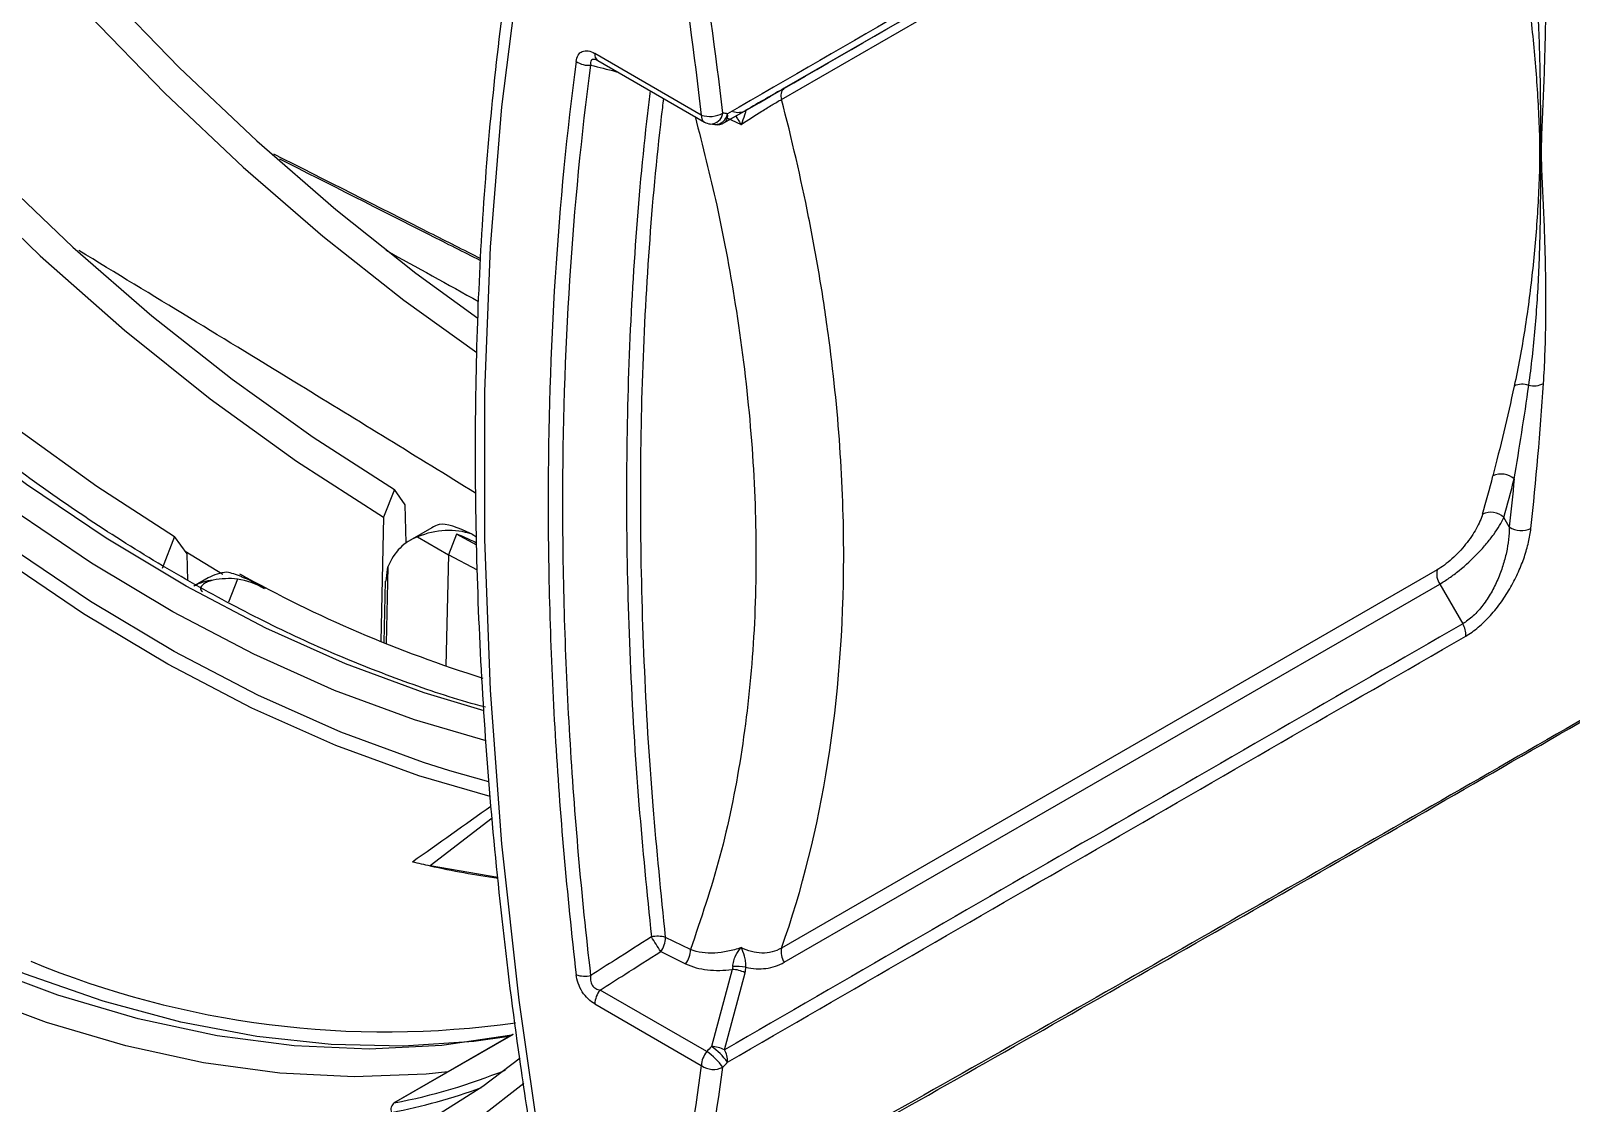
# Model space of a CAD drawing. Extents: x 9.3 to 87.2, y 0.6 to 68.8.
# Drawn here: x 59.204 to 62.226, y 48.139 to 50.244 of the extents above; entities that cross this region are included whole.
import ezdxf

# ---------------------------------------------------------------- set-up
doc = ezdxf.new("R2010")
doc.units = 0
doc.header["$MEASUREMENT"] = 0
doc.layers.add('OBJECT', color=7, linetype='CONTINUOUS')

msp = doc.modelspace()

# ---------------------------------------------------------------- linework, layer by layer
at = {"layer": 'OBJECT'}
for p, q in [((61.9679, 50.8733), (60.6818, 50.1309)), ((60.6766, 50.109), (61.9627, 50.8515)), ((60.5193, 50.0782), (60.3101, 50.199)), ((60.3164, 50.1852), (60.5255, 50.0645)), ((60.6052, 50.0867), (60.5647, 50.0633)), ((60.5682, 50.0735), (60.5973, 50.0595)), ((60.5368, 50.0607), (60.5459, 50.0595)), ((59.9171, 49.3434), (59.8959, 49.2887)), ((59.9383, 49.3132), (59.9171, 49.3434)), ((59.8959, 49.2887), (59.8904, 49.0452)), ((59.94, 49.2385), (59.9383, 49.3132)), ((62.1044, 49.2697), (62.0935, 49.2886)), ((59.9904, 49.2681), (59.9473, 49.2432)), ((59.4861, 49.2513), (59.4618, 49.1885)), ((59.5105, 49.2167), (59.4861, 49.2513)), ((59.9626, 49.2502), (60.0231, 49.2152)), ((60.0389, 49.2557), (60.0231, 49.2152)), ((60.0786, 49.2343), (60.0389, 49.2557)), ((60.0696, 49.2553), (60.0781, 49.2504)), ((59.5803, 49.1766), (59.5069, 49.2218)), ((59.5117, 49.165), (59.5105, 49.2167)), ((60.0231, 49.2152), (60.0183, 48.9969)), ((60.0801, 49.1847), (60.0231, 49.2152)), ((59.5521, 49.1699), (59.5237, 49.1535)), ((59.6093, 49.1673), (59.5917, 49.122)), ((59.9008, 49.1633), (59.9044, 49.1913)), ((59.9044, 49.1913), (59.9011, 49.0409)), ((61.9627, 49.1856), (60.6766, 48.4432)), ((59.8993, 49.1631), (59.8966, 49.0427)), ((60.6818, 48.4153), (61.9679, 49.1577)), ((61.9679, 49.1577), (62.0129, 49.0797)), ((60.1023, 48.7697), (60.0261, 48.7911)), ((60.1089, 48.6985), (59.9871, 48.6047)), ((60.12, 48.582), (59.9871, 48.6047)), ((60.4979, 48.4403), (60.4491, 48.4641)), ((60.4396, 48.4363), (60.4885, 48.4125)), ((60.5796, 48.4014), (60.5391, 48.2501)), ((60.5647, 48.2437), (60.6052, 48.3949)), ((60.5299, 48.24), (60.3208, 48.3608)), ((60.3101, 48.3335), (60.5193, 48.2127)), ((60.1486, 48.2734), (59.9154, 48.1388)), ((60.1501, 48.2739), (59.917, 48.1393))]:
    msp.add_line(p, q, dxfattribs=at)
at = {"layer": 'OBJECT', "flags": 128}
for points in [[(58.0249, 52.6203), (58.0921, 52.414), (58.1684, 52.2077), (58.2534, 52.0023), (58.3469, 51.7985), (58.4484, 51.5973), (58.5576, 51.3994), (58.6739, 51.2056), (58.797, 51.0168), (58.9263, 50.8335), (59.0613, 50.6567), (59.2015, 50.487), (59.3462, 50.3251), (59.495, 50.1717), (59.6472, 50.0273), (59.8022, 49.8926), (59.9594, 49.7681), (60.0811, 49.6797)], [(57.9774, 52.5864), (58.0462, 52.3783), (58.1241, 52.1704), (58.2108, 51.9634), (58.3058, 51.7582), (58.4089, 51.5556), (58.5195, 51.3563), (58.6374, 51.1613), (58.7619, 50.9712), (58.8927, 50.7869), (59.0292, 50.609), (59.1707, 50.4383), (59.3169, 50.2754), (59.4671, 50.1211), (59.6206, 49.9758), (59.777, 49.8402), (59.9355, 49.7149), (60.0786, 49.6119)], [(57.6643, 52.4121), (57.7315, 52.2058), (57.8078, 51.9995), (57.8928, 51.7941), (57.9863, 51.5904), (58.0878, 51.3891), (58.1969, 51.1912), (58.3133, 50.9975), (58.4364, 50.8086), (58.5657, 50.6254), (58.7007, 50.4485), (58.8408, 50.2788), (58.9856, 50.1169), (59.1344, 49.9635), (59.2866, 49.8191), (59.4416, 49.6844), (59.5988, 49.5599), (59.7575, 49.446), (59.9171, 49.3434)], [(58.3247, 50.8782), (58.4597, 50.679), (58.6014, 50.4867), (58.7492, 50.302), (58.9024, 50.1258), (59.0603, 49.959), (59.2223, 49.8021), (59.3876, 49.6561), (59.5555, 49.5214), (59.7251, 49.3988), (59.8959, 49.2887)], [(60.2064, 48.0302), (60.1618, 48.3413), (60.1282, 48.648), (60.1058, 48.9496), (60.0946, 49.2457), (60.0946, 49.5356), (60.1058, 49.8188), (60.1282, 50.0946), (60.1618, 50.3625), (60.2064, 50.622)], [(60.0934, 48.9088), (59.9755, 48.9441), (59.8211, 49.0013), (59.6652, 49.0711), (59.5085, 49.1533), (59.3517, 49.2475), (59.1955, 49.3532), (59.0404, 49.4701), (58.8873, 49.5976), (58.7367, 49.7352), (58.5893, 49.8823), (58.4458, 50.0382), (58.3067, 50.2022), (58.1727, 50.3738), (58.0444, 50.552)], [(60.097, 48.8502), (59.9567, 48.8913), (59.7999, 48.9491), (59.6416, 49.0198), (59.4825, 49.1031), (59.3232, 49.1986), (59.1644, 49.306), (59.0069, 49.4247), (58.8514, 49.5542), (58.6984, 49.694), (58.5488, 49.8435), (58.403, 50.002), (58.2619, 50.1688), (58.1259, 50.3431), (57.9957, 50.5243)], [(60.105, 48.7406), (59.965, 48.7814), (59.8022, 48.841), (59.6378, 48.9141), (59.4725, 49.0004), (59.307, 49.0995), (59.1421, 49.2109), (58.9786, 49.3342), (58.817, 49.4688), (58.6581, 49.6141), (58.5027, 49.7695), (58.3514, 49.9343), (58.2049, 50.1077), (58.0638, 50.2891), (57.9288, 50.4775)], [(60.0261, 48.7911), (59.974, 48.8075), (59.8124, 48.8668), (59.6492, 48.9395), (59.4851, 49.0252), (59.3208, 49.1236), (59.1572, 49.2343), (58.9948, 49.3566), (58.8344, 49.4902), (58.6767, 49.6344), (58.5225, 49.7886), (58.3723, 49.9521), (58.2268, 50.1242), (58.0867, 50.3041), (57.9526, 50.4911)], [(59.1812, 49.4596), (59.3332, 49.35), (59.4861, 49.2513)], [(60.1421, 48.2696), (60.0727, 48.2598), (59.9353, 48.2504), (59.7933, 48.2537), (59.6474, 48.2696), (59.4981, 48.2981), (59.346, 48.3391), (59.1916, 48.3924), (59.0357, 48.4578), (58.8787, 48.535), (58.7212, 48.6238), (58.604, 48.6973)], [(60.1473, 48.2725), (60.0101, 48.252), (59.8676, 48.245), (59.7205, 48.2514), (59.5693, 48.2713), (59.4147, 48.3045), (59.2572, 48.351), (59.0976, 48.4105), (58.9365, 48.4828)], [(60.0219, 48.2002), (59.9794, 48.1959), (59.8382, 48.1903), (59.6925, 48.1977), (59.5429, 48.2181), (59.3901, 48.2513), (59.2345, 48.2973), (59.0769, 48.3559), (58.9178, 48.4268)], [(60.1638, 48.227), (60.0909, 48.1713), (59.9821, 48.1029), (59.8663, 48.0467), (59.7441, 48.0028), (59.616, 47.9713), (59.4824, 47.9525), (59.3439, 47.9463), (59.201, 47.9528), (59.0543, 47.9719), (58.9043, 48.0037), (58.7517, 48.0479), (58.5969, 48.1045), (58.4407, 48.1731), (58.2837, 48.2535)], [(60.1709, 48.1775), (60.0853, 48.1108), (59.9748, 48.041), (59.8573, 47.9834), (59.7332, 47.9384), (59.603, 47.9062), (59.4673, 47.8867), (59.3265, 47.8802), (59.1812, 47.8867), (59.0321, 47.906), (58.8795, 47.9382), (58.7243, 47.9831), (58.5669, 48.0406), (58.4081, 48.1104), (58.2483, 48.1922)], [(59.917, 48.1393), (59.9159, 48.139), (59.9154, 48.1388)]]:
    msp.add_lwpolyline(points, dxfattribs=at)
at = {"layer": 'OBJECT'}
for centre, radius, start, end in [((60.3241, 50.197), 0.0141, 172.0726, 236.6148), ((60.2981, 50.2186), 0.0427, 235.2778, 276.0068), ((60.6944, 50.1163), 0.0193, 131.0659, 202.2912), ((60.5333, 50.0763), 0.0141, 172.0726, 236.6148), ((60.5362, 50.1287), 0.0532, 251.4776, 298.374), ((60.5364, 50.0862), 0.0256, 270.8863, 350.091), ((60.5455, 50.0851), 0.0255, 270.8989, 350.0529), ((60.5543, 50.0766), 0.0169, 308.0611, 13.8006), ((60.5917, 50.1135), 0.03, 248.9456, 299.9979), ((60.5405, 50.0905), 0.03, 240.0027, 262.7593), ((60.5497, 50.0893), 0.03, 262.7715, 299.9863), ((62.13, 49.5104), 0.0394, 71.3065, 113.9306), ((62.152, 49.5893), 0.0426, 257.1961, 297.1142), ((60.1147, 49.8605), 2.0181, 343.7227, 345.9295), ((62.0889, 49.3352), 0.0385, 49.0783, 115.56), ((60.1393, 49.8592), 2.0358, 343.7222, 345.9296), ((62.068, 49.2608), 0.0377, 47.4078, 115.3282), ((62.1279, 49.3045), 0.042, 235.884, 296.4737), ((60.8522, 51.4083), 2.5514, 240.9515, 252.6293), ((61.9984, 49.1778), 0.0365, 167.7151, 213.3525), ((61.9787, 49.0584), 0.0403, 355.7749, 31.9018), ((60.4227, 50.6035), 2.0457, 256.7093, 257.7053), ((60.3978, 50.4846), 1.9243, 257.6763, 261.7121), ((60.4333, 48.4145), 0.052, 72.3063, 103.1799), ((59.8249, 48.0688), 0.7162, 30.8716, 33.6035), ((60.401, 48.4649), 0.0481, 323.4062, 358.9695), ((60.7123, 48.4354), 0.0365, 167.7151, 213.3525), ((59.8997, 50.0954), 1.8166, 247.4769, 278.0774), ((60.4499, 48.4412), 0.0481, 323.4097, 358.9671), ((60.2905, 48.4392), 0.0511, 250.8786, 283.6479), ((60.5772, 48.3376), 0.0638, 63.9602, 87.851), ((60.5901, 48.325), 0.0823, 78.3709, 96.4132), ((60.3561, 48.3314), 0.046, 140.2276, 177.361), ((60.1512, 48.2689), 0.00515, 101.3367, 119.8783), ((60.5653, 48.2106), 0.046, 140.2276, 177.361), ((60.4537, 48.13), 0.1339, 36.3337, 55.2834), ((60.5367, 48.1864), 0.0638, 63.9605, 87.8514), ((60.463, 48.1402), 0.1337, 36.3454, 55.3136), ((60.5305, 48.2224), 0.0403, 355.809, 31.9489), ((60.5433, 48.2463), 0.0412, 234.5115, 296.3201), ((59.9258, 48.1268), 0.0154, 125.1559, 202.9324)]:
    msp.add_arc(centre, radius, start, end, dxfattribs=at)
for centre, major_axis, ratio, start_param, end_param in [((553.1131, -178.8614), (812.5153, -422.9511), 0.033748, 4.077768, 4.078049), ((59.9928, 48.9808), (0.0616, 0.2789), 0.697888, 6.203652, 6.737814), ((60.1187, 49.0535), (-0.1298, 0.2137), 0.562077, 6.157256, 6.270761), ((60.195, 49.0975), (0.2006, -0.172), 0.218443, 2.417157, 2.951319), ((60.069, 49.0248), (-0.1199, 0.2194), 0.59229, 6.183476, 6.734294), ((59.6802, 48.9551), (-0.1295, 0.2139), 0.563005, 6.006412, 6.271469), ((59.5608, 48.8862), (0.0616, 0.2789), 0.697888, 0.066611, 0.303076), ((59.765, 49.0041), (0.2006, -0.172), 0.218443, 2.563301, 2.799767), ((59.6456, 48.9352), (-0.1202, 0.2192), 0.591408, 6.031055, 6.296113), ((45.1044, 42.7723), (31.7194, 20.5736), 0.092381, 5.138737, 5.144235), ((58.7205, 51.4851), (-1.4493, 3.2665), 0.569246, 3.011808, 3.12298), ((58.7093, 51.4801), (-1.4568, 3.2795), 0.569298, 3.011564, 3.100557)]:
    msp.add_ellipse(centre, major_axis=major_axis, ratio=ratio, start_param=start_param, end_param=end_param, dxfattribs=at)
for points in [[(60.5647, 50.0633), (61.0474, 50.342), (61.5299, 50.6205), (62.0129, 50.8994)], [(62.0189, 50.9167), (61.5359, 50.6379), (61.0534, 50.3593), (60.5707, 50.0807)], [(60.4703, 50.4375), (60.4891, 50.3168), (60.5054, 50.197), (60.5193, 50.0782)], [(60.5615, 50.0819), (60.5476, 50.2011), (60.5312, 50.3213), (60.5123, 50.4424)], [(60.5707, 50.0807), (60.5676, 50.0811), (60.5646, 50.0815), (60.5615, 50.0819)], [(60.5796, 50.0853), (60.5804, 50.0855), (60.5808, 50.0856), (60.5809, 50.0856)], [(60.6067, 50.0876), (60.6066, 50.0875), (60.6061, 50.0872), (60.6052, 50.0867)], [(62.114, 49.5464), (62.1007, 49.4851), (62.0863, 49.426), (62.0723, 49.3699)], [(62.114, 49.3643), (62.1241, 49.4238), (62.1338, 49.4851), (62.1426, 49.5477)], [(62.1467, 49.2669), (62.1569, 49.3604), (62.1652, 49.4553), (62.1715, 49.5514)], [(62.114, 49.3643), (62.1111, 49.3326), (62.1078, 49.3011), (62.1044, 49.2697)], [(59.6618, 49.1487), (59.6454, 49.1587), (59.6279, 49.1649), (59.6093, 49.1673)], [(59.6134, 49.1779), (59.6297, 49.1682), (59.6458, 49.1585), (59.6618, 49.1487)], [(59.6175, 49.1721), (59.6311, 49.1668), (59.6466, 49.1594), (59.664, 49.1499)], [(62.0129, 49.0797), (61.5299, 48.8015), (61.0474, 48.5224), (60.5647, 48.2437)], [(60.5707, 48.2194), (61.0534, 48.4981), (61.5359, 48.7773), (62.0189, 49.0554)], [(60.5809, 48.4068), (60.5808, 48.4049), (60.5804, 48.4031), (60.5796, 48.4014)], [(60.6052, 48.3949), (60.6061, 48.3983), (60.6066, 48.4019), (60.6067, 48.4056)], [(60.5391, 48.2501), (60.536, 48.2468), (60.533, 48.2434), (60.5299, 48.24)], [(60.5193, 48.2127), (60.5054, 48.1096), (60.489, 48.0084), (60.4701, 47.9091)], [(60.5121, 47.9046), (60.5311, 48.0042), (60.5475, 48.1058), (60.5615, 48.2093)], [(60.5615, 48.2093), (60.5646, 48.2127), (60.5676, 48.2161), (60.5707, 48.2194)]]:
    msp.add_open_spline(points, degree=3, dxfattribs=at)
for points, knots in [([(60.19, 50.658), (60.1824, 50.6178), (60.1603, 50.5012), (60.1303, 50.3031), (60.1032, 50.0619), (60.0849, 49.8146), (60.0755, 49.5617), (60.0749, 49.3035), (60.0832, 49.0405), (60.1003, 48.773), (60.1264, 48.5015), (60.1566, 48.2586), (60.1803, 48.1056), (60.1896, 48.0452)], [0, 0, 0, 0, 0.0517747, 0.1500101, 0.2482565, 0.3465125, 0.4447733, 0.5430351, 0.6412947, 0.7395502, 0.8378003, 0.9360439, 1, 1, 1, 1]), ([(60.0961, 48.9159), (60.0925, 48.9168), (60.0428, 48.9298), (59.9455, 48.962), (59.8037, 49.0172), (59.6605, 49.0836), (59.5166, 49.1603), (59.3725, 49.2473), (59.2288, 49.344), (59.0859, 49.4503), (58.9445, 49.5657), (58.805, 49.6899), (58.6679, 49.8223), (58.5338, 49.9624), (58.4032, 50.1098), (58.2767, 50.2641), (58.1624, 50.4132), (58.0925, 50.513), (58.0615, 50.5572)], [0, 0, 0, 0, 0.005309, 0.07254, 0.139754, 0.206945, 0.274127, 0.341307, 0.408491, 0.475683, 0.542885, 0.610099, 0.677325, 0.744561, 0.811808, 0.879063, 0.946327, 1, 1, 1, 1]), ([(62.1715, 49.5514), (62.1739, 49.5893), (62.1753, 49.627), (62.1765, 49.7023), (62.1763, 49.7398), (62.1749, 49.815), (62.1736, 49.8526), (62.1711, 49.9093), (62.1702, 49.9282), (62.1685, 49.9663), (62.1676, 49.9854), (62.1676, 50.0248), (62.1685, 50.0451), (62.1702, 50.0859), (62.1711, 50.1064), (62.1736, 50.1681), (62.1749, 50.2093), (62.1763, 50.2919), (62.1765, 50.3332), (62.1753, 50.4157), (62.1739, 50.4569), (62.1715, 50.4977)], [0, 0, 0, 0, 0.125, 0.125, 0.25, 0.25, 0.375, 0.375, 0.4375, 0.4375, 0.5, 0.5, 0.5625, 0.5625, 0.625, 0.625, 0.75, 0.75, 0.875, 0.875, 1, 1, 1, 1]), ([(62.114, 50.4843), (62.1219, 50.4434), (62.1287, 50.4025), (62.1404, 50.3212), (62.1454, 50.2807), (62.1537, 50.2004), (62.157, 50.1606), (62.1607, 50.1013), (62.1618, 50.0816), (62.1634, 50.0424), (62.1639, 50.0229), (62.1639, 49.9836), (62.1634, 49.9638), (62.1618, 49.9244), (62.1607, 49.9048), (62.157, 49.8464), (62.1537, 49.8078), (62.1454, 49.7316), (62.1404, 49.694), (62.1287, 49.6196), (62.1219, 49.5829), (62.114, 49.5464)], [0, 0, 0, 0, 0.125, 0.125, 0.25, 0.25, 0.375, 0.375, 0.4375, 0.4375, 0.5, 0.5, 0.5625, 0.5625, 0.625, 0.625, 0.75, 0.75, 0.875, 0.875, 1, 1, 1, 1]), ([(62.1426, 49.5477), (62.1478, 49.5851), (62.1519, 49.6224), (62.1584, 49.6974), (62.1608, 49.7351), (62.1642, 49.811), (62.1652, 49.8491), (62.1659, 49.9068), (62.166, 49.9261), (62.1659, 49.9649), (62.1658, 49.9844), (62.1658, 50.0239), (62.1659, 50.0439), (62.166, 50.084), (62.1659, 50.1041), (62.1652, 50.1647), (62.1642, 50.2054), (62.1608, 50.287), (62.1584, 50.328), (62.1519, 50.4102), (62.1478, 50.4513), (62.1426, 50.4923)], [0, 0, 0, 0, 0.125, 0.125, 0.25, 0.25, 0.375, 0.375, 0.4375, 0.4375, 0.5, 0.5, 0.5625, 0.5625, 0.625, 0.625, 0.75, 0.75, 0.875, 0.875, 1, 1, 1, 1]), ([(60.2738, 50.1835), (60.2744, 50.1882), (60.2757, 50.1924), (60.2797, 50.1991), (60.2825, 50.2016), (60.2891, 50.2045), (60.293, 50.2048), (60.3014, 50.2033), (60.3057, 50.2015), (60.3101, 50.199)], [0, 0, 0, 0, 0.25, 0.25, 0.5, 0.5, 0.75, 0.75, 1, 1, 1, 1]), ([(60.2738, 50.1835), (60.2554, 50.0457), (60.2417, 49.9045), (60.2233, 49.6162), (60.2188, 49.4689), (60.2188, 49.1691), (60.2233, 49.0165), (60.2417, 48.7071), (60.2554, 48.5499), (60.2738, 48.3909)], [0, 0, 0, 0, 0.25, 0.25, 0.5, 0.5, 0.75, 0.75, 1, 1, 1, 1]), ([(60.3026, 48.3895), (60.2843, 48.548), (60.2706, 48.7046), (60.2523, 49.0131), (60.2477, 49.1651), (60.2477, 49.4639), (60.2523, 49.6107), (60.2706, 49.898), (60.2843, 50.0388), (60.3026, 50.1762)], [0, 0, 0, 0, 0.25, 0.25, 0.5, 0.5, 0.75, 0.75, 1, 1, 1, 1]), ([(60.3133, 50.1866), (60.3129, 50.1867), (60.3108, 50.1875), (60.3081, 50.1875), (60.3049, 50.1869), (60.3032, 50.1856), (60.3018, 50.1828), (60.3017, 50.1798), (60.3024, 50.1769), (60.3026, 50.1762)], [0, 0, 0, 0, 0.043909, 0.234732, 0.338112, 0.532303, 0.604853, 0.89022, 1, 1, 1, 1]), ([(60.3026, 50.1762), (60.3187, 50.1721), (60.3363, 50.1676), (60.3538, 50.1632), (60.3552, 50.1628)], [0, 0, 0, 0, 0.920357, 1, 1, 1, 1]), ([(60.3132, 50.1867), (60.3132, 50.1867), (60.3128, 50.1868), (60.3152, 50.1861), (60.3181, 50.1841), (60.3197, 50.183)], [0, 0, 0, 0, 0.048796, 0.478178, 1, 1, 1, 1]), ([(60.419, 50.126), (60.4172, 50.1112), (60.4051, 50.0119), (60.3881, 49.8242), (60.3743, 49.5589), (60.3709, 49.2869), (60.378, 49.0088), (60.3942, 48.7348), (60.4127, 48.5518), (60.4214, 48.4652)], [0, 0, 0, 0, 0.028742, 0.19323, 0.357719, 0.522049, 0.686941, 0.851832, 1, 1, 1, 1]), ([(60.4491, 48.4641), (60.4404, 48.5504), (60.422, 48.7328), (60.4058, 49.0059), (60.3988, 49.2832), (60.4021, 49.5543), (60.4159, 49.8188), (60.4325, 50.0029), (60.4442, 50.0989), (60.4456, 50.1106)], [0, 0, 0, 0, 0.149036, 0.314898, 0.480761, 0.646058, 0.811513, 0.976968, 1, 1, 1, 1]), ([(60.5973, 50.0595), (60.6105, 50.0684), (60.6244, 50.0774), (60.6448, 50.0901), (60.6516, 50.0943), (60.6645, 50.1021), (60.6707, 50.1057), (60.6766, 50.109)], [0, 0, 0, 0, 0.5, 0.5, 0.75, 0.75, 1, 1, 1, 1]), ([(60.6818, 50.1309), (60.6708, 50.1246), (60.6589, 50.1177), (60.6332, 50.1029), (60.62, 50.0953), (60.6067, 50.0876)], [0, 0, 0, 0, 0.5, 0.5, 1, 1, 1, 1]), ([(60.6766, 48.4432), (60.7171, 48.5578), (60.7473, 48.6792), (60.788, 48.9354), (60.7984, 49.0701), (60.7986, 49.2471), (60.798, 49.2829), (60.7955, 49.355), (60.7936, 49.3912), (60.786, 49.5009), (60.7783, 49.575), (60.763, 49.6876), (60.7573, 49.7255), (60.7445, 49.8014), (60.7375, 49.8395), (60.7146, 49.9543), (60.6968, 50.0314), (60.6766, 50.109)], [0, 0, 0, 0, 0.25, 0.25, 0.5, 0.5, 0.5625, 0.5625, 0.625, 0.625, 0.75, 0.75, 0.8125, 0.8125, 0.875, 0.875, 1, 1, 1, 1]), ([(60.5071, 50.0751), (60.5219, 50.0172), (60.5546, 49.8887), (60.5914, 49.685), (60.6182, 49.4654), (60.6292, 49.2426), (60.6231, 49.0259), (60.5993, 48.8178), (60.5592, 48.6206), (60.5184, 48.5004), (60.4979, 48.4403)], [0, 0, 0, 0, 0.09539, 0.211348, 0.340499, 0.46965, 0.602437, 0.735225, 0.867612, 1, 1, 1, 1]), ([(60.5869, 50.0761), (60.5883, 50.0739), (60.5914, 50.0689), (60.5951, 50.0629), (60.5972, 50.0596), (60.5973, 50.0595)], [0, 0, 0, 0, 0.439526, 0.986628, 1, 1, 1, 1]), ([(60.6067, 50.0876), (60.6068, 50.0876), (60.6065, 50.0866), (60.6056, 50.0831), (60.6048, 50.0807), (60.6021, 50.0725), (60.5997, 50.0661), (60.5973, 50.0595)], [0, 0, 0, 0, 0.25, 0.25, 0.5, 0.5, 1, 1, 1, 1]), ([(59.6799, 50.0022), (59.782, 49.9506), (59.9173, 49.8821), (60.0526, 49.8138), (60.0858, 49.797)], [0, 0, 0, 0, 0.754554, 1, 1, 1, 1]), ([(60.0856, 49.7927), (60.0529, 49.8093), (59.9217, 49.8755), (59.7906, 49.942), (59.6922, 49.9918)], [0, 0, 0, 0, 0.2497241, 1, 1, 1, 1]), ([(60.0765, 49.336), (59.9618, 49.4067), (59.7032, 49.5661), (59.4429, 49.7242), (59.2981, 49.8122)], [0, 0, 0, 0, 0.4438024, 1, 1, 1, 1]), ([(63.5957, 49.6746), (63.4498, 49.5896), (62.9036, 49.2715), (61.9511, 48.7191), (61.0708, 48.2191), (60.5912, 47.9491), (60.5121, 47.9046)], [0, 0, 0, 0, 0.14233, 0.532595, 0.922874, 1, 1, 1, 1]), ([(60.5031, 47.8941), (60.582, 47.9386), (61.0607, 48.2085), (61.9392, 48.7078), (62.8388, 49.2328), (63.3331, 49.5195), (63.428, 49.5745)], [0, 0, 0, 0, 0.081149, 0.491855, 0.902469, 1, 1, 1, 1]), ([(62.0519, 49.2949), (62.0506, 49.2904), (62.0489, 49.2858), (62.0448, 49.2762), (62.0424, 49.2713), (62.0367, 49.2612), (62.0336, 49.2561), (62.0266, 49.2459), (62.0228, 49.2407), (62.0106, 49.2256), (62.0013, 49.2157), (61.9869, 49.2028), (61.9819, 49.1987), (61.9722, 49.1915), (61.9674, 49.1883), (61.9627, 49.1856)], [0, 0, 0, 0, 0.125, 0.125, 0.25, 0.25, 0.375, 0.375, 0.5, 0.5, 0.75, 0.75, 0.875, 0.875, 1, 1, 1, 1]), ([(61.9679, 49.1577), (61.9739, 49.1613), (61.9802, 49.1652), (61.9929, 49.1741), (61.9995, 49.1791), (62.0189, 49.1948), (62.0317, 49.2066), (62.049, 49.2247), (62.0546, 49.2309), (62.0647, 49.2431), (62.0694, 49.2491), (62.078, 49.261), (62.0818, 49.2669), (62.0884, 49.278), (62.0912, 49.2834), (62.0935, 49.2886)], [0, 0, 0, 0, 0.125, 0.125, 0.25, 0.25, 0.5, 0.5, 0.625, 0.625, 0.75, 0.75, 0.875, 0.875, 1, 1, 1, 1]), ([(62.1044, 49.2697), (62.1042, 49.2537), (62.1023, 49.237), (62.0968, 49.211), (62.0944, 49.2021), (62.0888, 49.1845), (62.0855, 49.1757), (62.0778, 49.158), (62.0735, 49.1492), (62.0638, 49.1323), (62.0583, 49.1239), (62.0495, 49.1124), (62.0464, 49.1087), (62.0401, 49.1017), (62.0368, 49.0983), (62.0268, 49.0889), (62.0199, 49.0838), (62.0129, 49.0797)], [0, 0, 0, 0, 0.25, 0.25, 0.375, 0.375, 0.5, 0.5, 0.625, 0.625, 0.75, 0.75, 0.8125, 0.8125, 0.875, 0.875, 1, 1, 1, 1]), ([(62.0189, 49.0554), (62.0271, 49.0602), (62.0353, 49.066), (62.0476, 49.0763), (62.0517, 49.0801), (62.0596, 49.0878), (62.0635, 49.0919), (62.0749, 49.1045), (62.0822, 49.1137), (62.0956, 49.1324), (62.1017, 49.1421), (62.113, 49.1619), (62.118, 49.1717), (62.1268, 49.1915), (62.1307, 49.2014), (62.1372, 49.2208), (62.1399, 49.2303), (62.1441, 49.2489), (62.1457, 49.2581), (62.1467, 49.2669)], [0, 0, 0, 0, 0.125, 0.125, 0.1875, 0.1875, 0.25, 0.25, 0.375, 0.375, 0.5, 0.5, 0.625, 0.625, 0.75, 0.75, 0.875, 0.875, 1, 1, 1, 1]), ([(60.0389, 49.2557), (60.0389, 49.2557), (60.0389, 49.2557), (60.0389, 49.2558), (60.0391, 49.2558), (60.0397, 49.2558), (60.042, 49.2551), (60.0508, 49.2515), (60.0633, 49.2458), (60.0742, 49.2408), (60.0784, 49.2389)], [0, 0, 0, 0, 0.000843, 0.001949, 0.004081, 0.012106, 0.043907, 0.170573, 0.676702, 1, 1, 1, 1]), ([(59.5615, 49.1652), (59.5586, 49.1646), (59.5557, 49.1638), (59.5499, 49.1617), (59.5471, 49.1604), (59.5431, 49.1579), (59.5417, 49.1569), (59.5393, 49.1546), (59.5382, 49.1533), (59.537, 49.1508), (59.5367, 49.1499), (59.5366, 49.148), (59.5368, 49.1471), (59.538, 49.1447), (59.5393, 49.1438), (59.5407, 49.143)], [0, 0, 0, 0, 0.25, 0.25, 0.5, 0.5, 0.625, 0.625, 0.75, 0.75, 0.8125, 0.8125, 0.875, 0.875, 1, 1, 1, 1]), ([(60.4214, 48.4652), (60.3979, 48.4503), (60.3745, 48.4353), (60.351, 48.4204), (60.3349, 48.4101), (60.3187, 48.3998), (60.3026, 48.3895)], [0, 0, 0, 0, 0.002120232, 0.002120232, 0.002120232, 0.003580258, 0.003580258, 0.003580258, 0.003580258]), ([(60.5973, 48.4441), (60.5886, 48.4411), (60.5799, 48.4387), (60.5626, 48.4351), (60.554, 48.434), (60.5371, 48.4331), (60.5287, 48.4334), (60.5128, 48.4355), (60.5052, 48.4374), (60.4979, 48.4403)], [0, 0, 0, 0, 0.25, 0.25, 0.5, 0.5, 0.75, 0.75, 1, 1, 1, 1]), ([(60.5809, 48.4068), (60.5811, 48.4104), (60.5818, 48.4143), (60.5838, 48.4216), (60.5851, 48.425), (60.5897, 48.4344), (60.5935, 48.4396), (60.5973, 48.4441)], [0, 0, 0, 0, 0.25, 0.25, 0.5, 0.5, 1, 1, 1, 1]), ([(60.6766, 48.4432), (60.6707, 48.4398), (60.6645, 48.4372), (60.6515, 48.434), (60.6449, 48.4333), (60.6313, 48.4336), (60.6243, 48.4347), (60.6107, 48.4383), (60.6039, 48.4409), (60.5973, 48.4441)], [0, 0, 0, 0, 0.25, 0.25, 0.5, 0.5, 0.75, 0.75, 1, 1, 1, 1]), ([(60.6067, 48.4056), (60.6068, 48.4092), (60.6065, 48.4131), (60.6056, 48.4206), (60.6048, 48.4241), (60.6021, 48.4338), (60.5997, 48.4393), (60.5973, 48.4441)], [0, 0, 0, 0, 0.25, 0.25, 0.5, 0.5, 1, 1, 1, 1]), ([(60.3208, 48.3608), (60.3369, 48.3711), (60.3531, 48.3814), (60.3692, 48.3916), (60.3927, 48.4065), (60.4161, 48.4214), (60.4396, 48.4363)], [0, 0, 0, 0, 0.001459733, 0.001459733, 0.001459733, 0.003578793, 0.003578793, 0.003578793, 0.003578793]), ([(60.4885, 48.4125), (60.5016, 48.4061), (60.5161, 48.4023), (60.5393, 48.3996), (60.5473, 48.3993), (60.5633, 48.3996), (60.5714, 48.4002), (60.5796, 48.4014)], [0, 0, 0, 0, 0.5, 0.5, 0.75, 0.75, 1, 1, 1, 1]), ([(60.6067, 48.4056), (60.6134, 48.4041), (60.6201, 48.4032), (60.6332, 48.4024), (60.6397, 48.4026), (60.6586, 48.405), (60.6708, 48.409), (60.6818, 48.4153)], [0, 0, 0, 0, 0.25, 0.25, 0.5, 0.5, 1, 1, 1, 1]), ([(60.3101, 48.3335), (60.3057, 48.336), (60.3013, 48.3394), (60.293, 48.3475), (60.2891, 48.3523), (60.2824, 48.3628), (60.2797, 48.3684), (60.2757, 48.3799), (60.2744, 48.3855), (60.2738, 48.3909)], [0, 0, 0, 0, 0.25, 0.25, 0.5, 0.5, 0.75, 0.75, 1, 1, 1, 1]), ([(60.3026, 48.3895), (60.3019, 48.3865), (60.3016, 48.3834), (60.3023, 48.3769), (60.3034, 48.3735), (60.307, 48.3678), (60.3095, 48.3655), (60.3149, 48.3623), (60.3178, 48.3614), (60.3208, 48.3608)], [0, 0, 0, 0, 0.25, 0.25, 0.5, 0.5, 0.75, 0.75, 1, 1, 1, 1])]:
    msp.add_open_spline(points, degree=3, knots=knots, dxfattribs=at)

doc.saveas('drawing.dxf')
